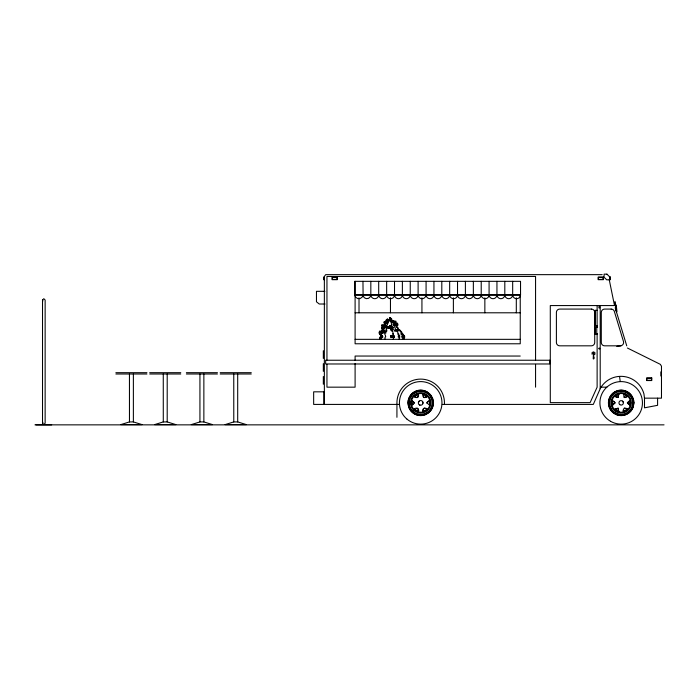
<?xml version="1.0" encoding="UTF-8"?>
<svg xmlns="http://www.w3.org/2000/svg" width="699" height="699" viewBox="0 0 699 699"><rect width="100%" height="100%" fill="white"/><g stroke="black" fill="none" stroke-linecap="round" stroke-linejoin="round"><path stroke-width="1.05" d="M390.156 326.477L390.007 325.638L390.025 327.071L389.57 327.368L389.011 326.494L388.688 327.997A1.354 0.577 -90 0 0 388.766 328.25L388.897 328.137A1.756 0.743 -90 0 1 389.299 328.076L390.435 327.648A1.381 0.585 -90 0 0 390.435 328.25L390.505 328.644A1.52 1.145 -90 0 1 390.453 327.63L388.976 328.242M391.72 337.259C390.968 335.922 391.58 337.503 391.108 337.04A5.636 1.101 90 0 1 390.793 337.302L390.793 337.302A5.81 1.136 90 0 1 390.636 337.259C390.173 334.804 390.916 336.341 391.143 335.782M392.646 321.881L392.48 321.776A1.057 0.446 -90 0 1 392.296 321.82L392.218 321.741A2.036 1.249 90 0 1 391.615 321.82L390.968 321.802A2.385 0.463 90 0 1 390.785 321.82L390.627 320.815A2.193 1.337 90 0 1 391.125 320.666L391.396 322.187A2.682 0.524 -90 0 0 391.309 322.405L391.274 322.51M394.577 321.942L394.114 320.998L394.026 321.907M393.266 339.399L393.546 337.512A2.744 0.533 -90 0 0 393.546 335.878L393.432 334.865L393.021 337.512L393.17 333.711L392.917 334.122A3.146 0.612 -90 0 0 392.908 332.104L392.087 329.421L392.401 330.321M612.787 404.896L612.263 400.475L612.263 405.254L615.006 402.86L612.499 405.228L612.053 404.468M422.886 403.262L422.79 402.108M593.757 358.797L593.486 352.96L593.215 358.797L593.757 358.736L593.923 357.067M389.194 320.492L389.605 319.041L389.526 320.492M42.517 300.011L43.827 298.7L45.138 300.011L45.138 423.21L43.827 424.52L42.517 423.21L42.517 300.011L42.901 300.937M42.517 423.21L42.901 422.283M392.532 336.534C393.249 334.026 394.559 337.128 392.471 336.193M417.609 397.521L417.915 397.041C421.637 389.867 408.548 398.203 417.609 397.521L418.404 394.175M422.982 411.554L423.384 408.705L424.407 408.12C432.297 408.295 419.514 415.451 423.472 408.688L424.345 408.181L427.072 409.195M618.79 393.956L614.648 396.342L618.091 397.521L618.79 393.956L614.648 396.342L618.091 397.521L618.781 393.956L616.544 394.848M624.286 408.26C618.956 415.459 632.988 408.871 624.88 408.12L624.259 408.207L627.693 409.387M392.952 321.916L392.314 320.867A1.739 1.739 0 0 0 391.589 321.016L391.388 321.173M391.772 335.441A1.267 1.206 -90 0 0 391.082 336.079L391.51 336.306A0.874 0.533 90 0 0 391.781 336.306L391.51 337.241L391.291 335.406A1.389 0.848 -90 0 0 390.732 336.079M392.174 327.648L392.384 329.089A1.057 0.446 -90 0 1 392.401 329.517M395.949 325.507L396.018 325.175A2.018 1.52 -90 0 0 395.966 324.153L395.59 323.55A1.861 1.398 -90 0 1 395.564 324.45L395.031 325.489M393.1 335.852L393.72 337.241L393.843 335.555M411.79 400.483L411.79 405.254L414.524 402.869L411.79 400.483L414.524 402.869M412.104 400.815L411.79 405.254M429.597 405.254L429.597 400.475L429.597 405.254L426.923 402.869L429.597 400.475M630.079 405.254L630.079 400.483L630.079 405.254L627.335 402.869L630.079 400.483M418.5 402.467L419.269 401.156M418.264 394.594L418.308 393.956M423.078 411.772L423.122 411.143M623.56 411.772L623.604 411.143L623.464 411.554L627.248 409.273M390.741 336.088L391.195 337.259M393.126 337.206L393.039 336.158L392.567 336.306M612.586 400.807L614.744 402.362L612.263 400.483M627.606 403.375L629.755 404.922M427.124 403.367L426.923 402.869M614.744 402.362L615.006 402.869M391.789 335.511L391.781 335.992M627.396 402.869L629.843 400.51M387.613 327.141L387.499 327.482A0.97 0.734 -90 0 0 387.508 328.006L387.561 328.181M422.982 394.175C424.817 394.035 430.331 397.137 424.407 397.609L423.384 397.023L422.982 394.175L423.384 397.023M423.122 394.594L423.078 393.956M418.308 411.772L417.915 408.688L417.041 408.181C408.967 408.076 421.943 415.652 418.002 408.705L417.041 408.181M623.604 394.594L623.56 393.956L624.338 394.166L627.693 396.342L624.286 397.469L623.56 393.956L627.693 396.342M616.544 410.881L614.657 409.387L618.056 408.26L618.781 411.772L614.648 409.387L618.056 408.26L618.781 411.772M618.737 411.143L614.648 409.387M618.091 408.207L618.475 408.705M423.777 397.521L427.072 396.534M382.633 331.09L382.204 332.252A1.914 1.171 -90 0 0 382.204 333.03L382.423 333.248A1.127 0.848 -90 0 0 382.982 333.283L383.174 333.161A0.909 0.682 -90 0 0 383.384 332.89A0.882 0.664 90 0 0 383.419 331.973L383.838 331.728L383.157 330.898A1.04 0.786 -90 0 1 383.139 330.339L383.349 329.841L383.375 330.47A1.171 1.11 -90 0 0 383.76 330.854L383.943 331.23A0.987 0.743 -90 0 0 384.633 331.221L384.371 330.776A0.97 0.725 -90 0 1 384.275 330.05L383.017 328.46A1.485 1.118 -90 0 1 382.982 327.569L383.174 327.018L384.066 328.312A2.071 1.555 90 0 0 384.817 328.347C384.31 326.809 386.748 327.726 385.062 326.284A1.372 1.031 -90 0 0 384.476 326.328L384.31 326.389A1.494 1.118 90 0 1 383.812 326.372L383.148 325.201L383.681 325.551A2.665 2.001 90 0 0 384.904 325.516L385.647 324.659L385.018 323.288A1.215 0.917 -90 0 1 385 322.492L385.367 321.82L385.796 323.261M395.363 325.463L395.651 324.974A1.293 1.293 0 0 1 395.136 324.86L394.699 324.319L395.678 323.873A1.485 1.485 0 0 0 395.022 323.454L395.538 322.955A1.407 1.407 0 0 0 395.101 322.72L395.101 322.72A2.001 2.001 0 0 1 395.599 322.388C396.621 320.797 395.669 320.789 394.804 322.187A2.045 1.94 -90 0 0 394.332 322.492L394.865 322.868L394.253 323.253A1.52 1.442 90 0 1 394.883 323.672L394.166 326.442L395.311 328.137A1.791 1.101 -90 0 1 395.302 329.028L394.752 330.312A1.966 1.206 -90 0 0 395.433 330.295A1.59 0.97 90 0 0 394.752 331.265C395.983 332.645 395.022 326.625 397.565 331.422A3.285 2.018 -90 0 1 397.792 334.061L397.949 334.393A1.232 0.751 90 0 0 398.325 334.183C398.989 332.986 399.103 335.546 398.325 335.66C397.818 340.5 400.099 333.563 399.61 335.878A2.962 1.817 -90 0 1 399.627 337.512L398.814 339.399M389.107 328.303L390.243 327.377A2.333 2.333 0 0 1 391.16 327.246A1.651 1.651 0 0 0 391.274 328.818L392.943 329.369L392.864 330.234M414.175 409.387L414.315 409.195M426.643 396.621L427.211 396.342M403.812 339.19L404.572 337.713A3.338 3.338 0 0 0 404.555 336.079L404.249 335.354A1.616 1.616 0 0 1 404.249 336.586C400.92 339.487 404.205 335.083 403.008 333.912A0.944 0.944 0 0 1 402.152 334.576M391.999 321.855L392.821 321.619A0.97 0.594 -90 0 0 393.196 321.61L393.38 320.605L393.406 322.187A2.342 1.433 90 0 0 393.065 322.492C393.703 323.41 392.349 324.362 393.485 325.367A1.468 0.9 -90 0 0 394.07 325.21L394.612 324.065A1.782 1.092 -90 0 0 394.638 323.165C395.791 323.183 393.135 324.004 394.358 324.659A1.337 1.267 -90 0 0 394.856 324.773L394.918 325.367A1.206 1.145 90 0 0 395.73 325.21L396.482 324.065A1.983 1.879 -90 0 0 396.447 322.868L396.953 323.768A2.149 2.036 -90 0 1 396.945 325.114L395.861 326.442L397.382 327.848A1.992 1.887 -90 0 1 397.451 329.028L396.726 330.278A1.608 1.529 -90 0 0 397.626 330.295A1.494 1.415 90 0 0 396.7 331.274M427.098 402.274L429.361 400.501M402.353 339.399L403.48 337.512A3.277 3.111 -90 0 0 403.454 335.878L403.166 335.153A1.59 1.512 -90 0 1 403.166 336.385C399.942 339.286 403.122 334.882 401.96 333.711M414.175 396.342L418.177 394.402M427.211 409.387L423.21 411.327M397.093 331.719L397.408 331.343A0.882 0.839 -90 0 0 397.434 330.636A0.961 0.909 -90 0 1 397.783 330.758L397.574 329.421A4.447 4.22 -90 0 1 398.683 329.701L400.885 332.112A3.74 3.547 -90 0 1 400.92 334.122L401.139 334.393A0.961 0.909 90 0 0 401.977 333.72M392.471 330.365L392.943 329.526A1.11 0.682 -90 0 0 392.952 328.888C393.214 328.661 392.995 326.957 392.183 327.359A2.211 1.354 -90 0 1 391.562 327.368L390.846 326.442A0.961 0.585 -90 0 1 390.837 325.891L391.021 325.393L390.601 325.769A1.8 1.101 -90 0 1 390.086 325.786L389.71 325.551A1.04 0.987 -90 0 1 389.614 326.87L389.299 327.097A1.048 0.996 -90 0 1 388.924 327.176L389.116 327.307M388.889 327.639L390.278 327.237A1.45 0.891 -90 0 0 390.252 328.049C390.907 331.256 390.479 326.844 389.902 327.298A1.048 1.048 0 0 1 389.063 327.333M393.179 327.455L392.698 327.744A2.045 1.538 -90 0 1 391.973 327.752L391.16 326.966M394.026 335.913L392.681 336.079L392.585 335.607M381.916 333.117A0.952 0.944 0 0 0 382.161 333.004L382.37 332.794A0.952 0.944 0 0 0 382.353 331.606L382.991 331.544L381.881 330.679A1.118 1.057 -90 0 1 381.855 329.771L382.746 330.845A0.874 0.83 90 0 0 383.568 330.828L383.934 330.54L383.253 330.391A1.022 0.97 -90 0 1 383.201 329.474L381.654 328.076A1.581 1.503 -90 0 1 381.61 327.184L381.846 326.634L382.886 327.918A1.826 1.73 -90 0 0 383.786 327.962L384.083 326.748L384.782 327.149A0.9 0.856 -90 0 0 384.756 326.477L384.066 325.9A1.215 1.153 -90 0 0 383.375 325.944A1.311 1.241 90 0 1 382.589 325.987L381.881 325.367A0.979 0.926 -90 0 1 381.803 324.808L382.213 325.07A2.333 2.211 -90 0 0 384.101 325.035L384.773 324.153L384.013 322.903A1.302 1.232 -90 0 1 384.066 321.916L384.433 321.426L384.756 322.484M615.592 395.966L616.728 395.171M389.055 320.57C390.287 319.067 389.474 316.446 391.702 319.006A1.529 1.529 0 0 1 391.693 320.282L391.956 321.68A1.634 1.547 90 0 0 393.249 321.741C394.821 320.937 396.254 320.963 394.157 321.855A1.573 1.573 0 0 1 393.799 322.003M391.938 327.49L391.833 327.56A2.42 1.022 -90 0 1 391.388 327.569L390.89 326.783M389.5 327.298L390.514 327.045A1.625 1.538 -90 0 0 390.531 328.443C393.406 328.6 391.423 333.484 392.095 330.295A2.307 0.454 -90 0 1 391.868 330.312C391.737 322.064 391.72 327.525 391.283 322.519M616.256 310.732L614.989 301.4M593.923 353.711L593.049 353.711M593.486 355.101L594.901 354.279L594.901 352.646L593.486 351.824L592.07 352.646L592.07 354.279M381.191 336.551L380.911 337.224L381.505 337.329A1.503 1.503 0 0 0 381.575 336.158L380.99 335.389A4.718 4.718 0 0 1 379.697 333.973A2.184 2.184 0 0 1 379.714 331.71L380.256 331.108A2.918 2.918 0 0 0 380.938 332.82L381.138 332.995M625.614 410.558L623.683 411.327M623.954 397.041L624.889 397.617L627.553 396.534L625.614 395.171M599.759 349.019L598.632 348.652M129.446 421.925L120.787 424.616L142.037 424.616L133.378 421.925L129.464 421.925L129.446 374M163.269 421.925L154.61 424.616L175.86 424.616L167.201 421.925L163.286 421.925L163.269 374M203.855 421.925L199.949 421.925L191.281 424.616L212.522 424.616L203.863 421.925L203.863 374M233.763 421.925L225.104 424.616L246.354 424.616L237.695 421.925L233.781 421.925L233.763 374M617.986 394.586L618.659 394.402M389.71 320.701L390.103 317.783L390.444 320.815A2.551 0.498 -90 0 1 390.61 320.666L390.767 319.827A1.354 0.83 -90 0 0 390.767 319.05L389.561 317.783L389.928 319.932L388.364 321.086L387.464 320.238L388.094 319.242A2.438 2.438 0 0 0 386.311 320.876A1.992 1.992 0 0 0 386.669 322.623L387.429 323.436L385.63 322.702A1.162 0.716 -90 0 1 385.656 322.108L385.962 321.426L386.879 323.113A2.036 1.931 90 0 1 385.708 323.113L385.341 322.973M388.233 326.616L388.845 327.49A1.197 0.9 90 0 0 389.334 327.543L389.492 327.482A1.014 0.769 -90 0 0 389.815 327.149L389.92 326.914A0.944 0.708 -90 0 0 389.902 326.153L390.086 326.118A1.651 1.241 -90 0 0 390.383 326.206M616.78 346.372L620.992 345.822M629.554 400.833L629.939 401.479M602.189 274.655L325.655 274.655L324.362 276.454L324.362 404.415L399.094 404.415M324.362 277.101L323.593 277.101L323.593 279.679L324.362 279.679M324.852 291.317L316.464 291.317L316.464 301.802L319.26 304.013L325.026 304.013M354.769 294.768L520.537 294.768A3.932 3.932 0 0 1 516.605 298.7A3.932 3.932 0 0 1 512.673 294.768L512.673 281.33M354.769 295.092L520.537 295.092L520.537 281.33L354.769 281.33L354.769 295.092A4.15 4.15 0 0 0 363.008 295.092M597.234 310.347L594.98 310.347L594.98 325.708L597.234 325.708M594.989 310.723L594.989 325.341M355.101 312.794L520.239 312.794M597.575 327.149L594.666 327.149L594.666 334.043L597.575 334.043M594.7 327.525L595.443 327.525M594.7 333.668L595.443 333.668M355.101 339.338L520.239 339.338M520.239 356.044L355.101 356.044L355.101 360.334M660.852 371.842L660.852 376.001M115.877 372.689L146.939 372.689M149.708 372.689L180.77 372.689M186.371 372.689L217.433 372.689M220.194 372.689L251.256 372.689M115.877 374L146.939 374M149.708 374L180.77 374M186.371 374L217.433 374M220.194 374L251.256 374M600.38 387.167L606.889 387.167M442.292 404.415L593.302 404.415L600.415 388.225A23.757 23.757 0 0 1 643.945 393.956L644.495 398.159L661.481 398.159L661.481 366.197L660.319 364.336L627.405 348.015M410.968 404.415L413.135 404.415M34.95 424.852L664.05 424.852M414.315 396.543L417.041 397.548M623.683 394.402L624.356 394.586M423.21 394.402L426.766 396.455M418.177 411.327L414.621 409.273M599.06 348.067L599.759 348.294M394.551 336.263L393.388 336.411A1.713 1.048 -90 0 0 392.978 337.46L392.558 337.04M391.265 335.817L391.807 337.11M616.728 410.558L617.986 411.143M419.924 404.957L419.251 404.564M388.233 320.649C387.63 319.024 388.059 318.665 386.993 320.684A1.748 1.075 -90 0 0 386.94 321.129M390.365 318.412L389.885 318.491A1.651 1.564 -90 0 1 389.824 319.548L388.74 320.57A2.219 2.106 90 0 1 387.587 320.649L386.923 319.854L387.561 319.041A2.464 2.342 -90 0 0 385.831 320.666A1.948 1.852 -90 0 0 386.049 322.23L386.862 323.043M390.322 325.987L389.719 325.533M391.789 330.426L391.571 329.168L390.837 329.212L390.767 330.19L391.388 328.53L391.029 327.289A2.604 0.507 90 0 1 390.767 327.368L390.575 325.393L390.47 325.848A1.398 1.398 0 0 0 391.178 326.022M622.599 401.156L623.368 402.467M615.103 409.273L615.592 409.763M382.204 335.572L382.685 336.35A1.389 1.048 -90 0 1 382.702 337.285C381.811 338.229 382.545 335.695 381.602 337.661A1.503 1.127 -90 0 0 381.488 338.299A4.806 3.617 90 0 0 381.549 339.181M391.423 326.826L392.034 327.298A1.782 1.695 90 0 0 393.1 327.359M402.152 334.594L401.925 334.323A3.801 3.801 0 0 0 401.89 332.305L399.968 330.059A4.273 4.273 0 0 0 398.465 329.622L398.849 330.452M389.658 325.428L389.841 325.883A0.909 0.559 -90 0 1 389.824 326.529L389.736 326.765A1.057 0.647 -90 0 1 389.579 326.992M390.523 318.377C388.985 324.415 388.827 316.673 388.059 321.103A1.66 0.699 -90 0 0 388.059 321.785C389.168 325.087 387.028 321.313 387.124 322.309A1.118 0.472 -90 0 0 387.106 322.912L387.517 324.476L386.94 325.411A3.189 1.346 -90 0 1 386.433 325.428L385.988 325.018L386.39 326.188A1.774 0.751 -90 0 0 386.696 326.206L387.508 326.678L387.01 328.163A2.455 1.04 90 0 1 386.547 328.128L386.005 326.835L386.897 331.038A1.153 0.489 -90 0 1 386.477 331.046L386.11 329.648L385.883 333.1A1.346 0.568 -90 0 1 385.612 333.108L385.385 332.82A2.709 1.145 -90 0 1 385.035 331.116L384.633 332.453A1.817 0.769 -90 0 0 384.625 333.231L384.765 333.973A5.138 2.167 -90 0 0 385.411 335.38C386.101 338.491 385.35 335.782 385.009 337.634A1.372 0.577 -90 0 0 384.974 338.115L385.053 339.426M384.336 327.42L384.109 326.634L383.969 328.076M615.181 307.761L626.741 345.83M612.586 404.922L612.289 402.869M384.135 325.367L384.083 324.808L384.537 325.157A2.901 1.774 -90 0 0 384.878 325.262M609.257 279.81L614.517 305.568L550.296 305.568L550.296 402.633L590.122 402.633L597.121 387.167L597.121 333.851M614.989 302.885L615.321 304.991M615.365 304.1L616.404 311.693L616.955 311.684L616.23 304.947M619.602 376.857L620.162 380.981M394 337.267L394.122 336.796A1.721 1.293 90 0 0 393.808 337.285L393.624 337.04A3.958 3.757 -90 0 1 392.689 337.276L392.698 336.612A1.713 0.725 90 0 0 392.488 337.189M657.584 398.159L657.584 405.315L644.495 407.823L644.495 398.159M600.205 305.568L600.205 388.731M597.121 305.568L597.121 327.324M596.771 327.149L596.771 334.043M595.129 310.347L595.129 325.708M595.076 327.525L595.076 333.668M535.565 360.029L535.565 276.454L326.949 276.454L326.949 360.029M535.565 364.371L535.565 387.167M520.239 295.293L520.239 343.777L355.101 343.777L355.101 281.33M516.308 297.826L516.308 312.794M504.809 281.33L504.809 294.768A3.932 3.932 0 0 1 500.877 298.7A3.932 3.932 0 0 1 496.945 294.768L496.945 281.33M489.082 281.33L489.082 294.768A3.932 3.932 0 0 1 485.15 298.7A3.932 3.932 0 0 1 481.218 294.768L481.218 281.33M484.853 297.826L484.853 312.794M473.354 281.33L473.354 294.768A3.932 3.932 0 0 0 477.286 298.7A3.932 3.932 0 0 0 481.218 294.768M465.394 281.33L465.394 294.768A3.932 3.932 0 0 1 461.462 298.7A3.932 3.932 0 0 1 457.53 294.768L457.53 281.33M453.38 297.826L453.38 312.794M449.667 281.33L449.667 294.768A3.932 3.932 0 0 1 445.735 298.7A3.932 3.932 0 0 1 441.803 294.768L441.803 281.33M444.45 404.415L444.45 402.86A23.757 23.757 0 0 0 420.693 379.103A23.757 23.757 0 0 0 396.927 402.86L396.927 417.312M433.939 281.33L433.939 294.768A3.932 3.932 0 0 1 430.007 298.7A3.932 3.932 0 0 1 426.075 294.768L426.075 281.33M421.934 297.826L421.934 312.794M418.107 281.33L418.107 294.768A3.932 3.932 0 0 1 414.175 298.7A3.932 3.932 0 0 1 410.243 294.768L410.243 281.33M402.379 281.33L402.379 294.768A3.932 3.932 0 0 1 398.447 298.7A3.932 3.932 0 0 1 394.516 294.768L394.516 281.33M390.461 297.826L390.461 312.794M386.652 281.33L386.652 294.768A3.932 3.932 0 0 1 382.72 298.7A3.932 3.932 0 0 1 378.788 294.768M378.692 281.33L378.692 294.768A3.932 3.932 0 0 1 374.76 298.7A3.932 3.932 0 0 1 370.828 294.768L370.828 281.33M362.964 281.33L363.096 295.782A3.932 3.932 0 0 0 370.828 294.768M359.015 297.826L359.015 312.794M355.101 363.559L355.101 387.167L326.949 387.167L326.949 364.371M323.331 350.706L323.331 358.447M323.331 363.611L323.331 371.352M323.331 376.508L323.331 384.249M237.695 374L237.695 421.925M199.931 374L199.931 421.925M167.201 374L167.201 421.925M133.378 374L133.378 421.925M51.691 424.852L35.964 424.852M496.945 294.768A3.932 3.932 0 0 1 493.013 298.7A3.932 3.932 0 0 1 489.082 294.768M473.258 294.768A3.932 3.932 0 0 1 469.326 298.7A3.932 3.932 0 0 1 465.394 294.768M441.803 294.768A3.932 3.932 0 0 1 437.871 298.7A3.932 3.932 0 0 1 433.939 294.768M410.243 294.768A3.932 3.932 0 0 1 406.311 298.7A3.932 3.932 0 0 1 402.379 294.768M457.53 294.768A3.932 3.932 0 0 1 453.599 298.7A3.932 3.932 0 0 1 449.667 294.768M394.516 294.768A3.932 3.932 0 0 1 390.584 298.7A3.932 3.932 0 0 1 386.652 294.768M512.673 294.768A3.932 3.932 0 0 1 508.741 298.7A3.932 3.932 0 0 1 504.809 294.768M425.971 294.768A3.932 3.932 0 0 1 422.039 298.7A3.932 3.932 0 0 1 418.107 294.768M382.213 335.572A4.884 3.678 -90 0 1 381.147 334.166L380.981 333.676A2.001 1.503 90 0 1 380.99 332.383L381.602 331.3A2.805 2.114 -90 0 0 382.17 333.004M380.457 332.366A2.892 2.744 -90 0 1 379.976 330.907L379.347 331.754A2.132 2.027 -90 0 0 379.33 333.537L379.443 333.773A4.744 4.509 90 0 0 380.702 335.188L381.261 335.957A1.477 1.398 -90 0 1 381.278 336.901L380.675 337.119L380.885 336.35A1.739 1.651 -90 0 0 379.819 337.905A5.19 4.928 -90 0 0 380.011 339.225M381.339 332.942A0.987 0.944 -90 0 0 381.733 332.846L382.03 332.593A0.935 0.891 -90 0 0 382.003 331.405L382.624 331.343L382.222 330.88A1.136 1.136 0 0 1 382.187 329.972C382.668 329.587 382.702 331.544 384.162 331.055A1.153 1.153 0 0 1 383.742 330.732L383.646 330.592A1.04 1.04 0 0 1 383.585 329.675L381.986 328.277A1.616 1.608 0 0 1 382.03 327.097L383.262 328.119A1.765 1.765 0 0 0 384.188 328.163L384.502 326.949L385.219 327.35A0.917 0.917 0 0 0 385.193 326.678L384.485 326.101A1.171 1.171 0 0 0 383.76 326.145A1.258 1.258 0 0 1 382.764 326.11L382.213 325.568A0.987 0.987 0 0 1 382.143 325.009L382.344 325.149A2.246 2.246 0 0 0 384.52 325.227L385.21 324.353L384.511 323.288A1.319 1.319 0 0 1 384.485 322.117L384.861 321.627L386.18 323.314A1.966 1.966 0 0 0 387.377 323.244L386.582 322.195A1.817 1.363 -90 0 1 386.573 321.068L387.526 319.661A3.041 2.289 90 0 1 388.015 319.426L387.473 320.247L388.128 320.85A2.149 2.149 0 0 0 389.326 320.771L390.435 319.749A1.678 1.678 0 0 0 390.523 318.648L390.173 317.984L391.125 319.05A1.494 1.415 -90 0 1 391.125 319.827L390.933 320.815A1.8 1.704 -90 0 1 391.632 320.666L391.475 321.077A2.027 1.529 -90 0 0 391.099 321.112M381.191 336.569A1.739 1.73 0 0 0 380.09 338.106A5.295 5.295 0 0 0 380.282 339.426M398.115 330.583A1.555 1.555 0 0 1 397.548 330.513L398.334 329.229A2.027 2.027 0 0 0 398.264 328.049L396.691 326.643L397.81 325.315A2.184 2.184 0 0 0 397.818 323.969L397.294 323.069A2.018 2.018 0 0 1 397.233 324.554L396.578 325.385A1.171 1.171 0 0 1 395.975 325.585M397.556 331.475A1.477 1.477 0 0 1 398.089 330.723M391.056 325.708A1.459 1.381 -90 0 1 390.357 325.821L390.182 325.629A1.048 1.048 0 0 1 390.217 327.071M394.262 337.267A1.739 1.651 -90 0 1 394.577 336.638M393.161 327.604A1.73 1.73 0 0 1 392.733 327.49L392.191 327.132A1.118 1.118 0 0 1 391.947 326.783M633.932 402.869L633.163 407.229A12.765 12.765 0 0 1 616.806 414.857L612.971 412.637A12.765 12.765 0 0 1 614.788 391.807A12.765 12.765 0 0 1 633.74 400.649L633.932 402.869M599.06 306.835L599.06 308.014L599.759 307.787L599.06 306.835M428.898 412.637L425.062 414.857A12.765 12.765 0 0 1 408.705 407.229L407.928 402.869A12.765 12.765 0 0 1 427.072 391.816L430.47 394.664L432.681 398.5A12.765 12.765 0 0 1 428.898 412.637M606.933 274.139L604.093 274.139L604.093 277.232L606.68 279.81L609.773 279.81L609.773 276.97L606.933 274.139M337.267 277.101L332.104 277.101L332.104 279.679L337.267 279.679L337.267 277.101M603.324 277.101L598.161 277.101L598.161 279.679L603.324 279.679L603.324 277.101M610.419 277.101L609.642 277.101L609.642 279.679L610.419 279.679L610.419 277.101M337.005 277.363L332.366 277.363L332.366 279.425L337.005 279.425L337.005 277.363M603.062 277.363L598.423 277.363L598.423 279.425L603.062 279.425L603.062 277.363M591.389 309.08L559.724 309.08A3.329 3.329 0 0 0 556.395 312.409L556.395 342.493A3.329 3.329 0 0 0 559.724 345.822L591.389 345.822A3.329 3.329 0 0 0 594.718 342.493L594.718 312.409A3.329 3.329 0 0 0 591.389 309.08M611.162 309.08L604.626 309.08A3.329 3.329 0 0 0 601.297 312.409L601.297 342.493A3.329 3.329 0 0 0 604.626 345.822L620.293 345.822A3.329 3.329 0 0 0 623.508 341.636L614.377 311.544A3.329 3.329 0 0 0 611.162 309.08M549.781 360.238L325.655 360.238L325.655 363.978L549.781 363.978L549.781 360.238M651.774 377.976L646.61 377.976L646.61 380.553L651.774 380.553L651.774 377.976M651.512 378.238L646.872 378.238L646.872 380.3L651.512 380.3L651.512 378.238M323.847 391.824L313.659 391.824L313.659 404.415L323.847 404.415L323.847 391.824M610.533 421.287A21.276 21.276 0 0 0 642.451 402.869A21.276 21.276 0 0 0 610.542 384.441A21.276 21.276 0 0 0 610.533 421.287M614.884 413.747A12.573 12.573 0 0 0 633.74 402.869A12.573 12.573 0 0 0 614.893 391.973A12.573 12.573 0 0 0 614.884 413.747M616.064 411.702A10.205 10.205 0 0 0 631.38 402.869A10.205 10.205 0 0 0 616.072 394.026A10.205 10.205 0 0 0 616.064 411.702M615.382 412.891A11.577 11.577 0 0 0 632.744 402.869A11.577 11.577 0 0 0 615.391 392.838A11.577 11.577 0 0 0 615.382 412.891M619.751 404.572A2.228 2.228 0 0 0 623.368 403.244A2.228 2.228 0 0 0 620.406 400.772A2.228 2.228 0 0 0 619.751 404.572M615.181 413.231A11.97 11.97 0 0 0 633.145 402.869A11.97 11.97 0 0 0 615.19 392.497A11.97 11.97 0 0 0 615.181 413.231M616.466 411.021A9.419 9.419 0 0 0 630.585 402.869A9.419 9.419 0 0 0 616.466 394.708A9.419 9.419 0 0 0 616.466 411.021M407.019 419.164A21.276 21.276 0 0 0 441.646 406.556A21.276 21.276 0 0 0 413.415 382.877A21.276 21.276 0 0 0 407.019 419.164M412.611 412.497A12.573 12.573 0 0 0 433.074 405.044A12.573 12.573 0 0 0 416.394 391.056A12.573 12.573 0 0 0 412.611 412.497M414.131 410.68A10.205 10.205 0 0 0 430.741 404.634A10.205 10.205 0 0 0 417.198 393.275A10.205 10.205 0 0 0 414.131 410.68M413.258 411.728A11.577 11.577 0 0 0 432.096 404.87A11.577 11.577 0 0 0 416.735 391.99A11.577 11.577 0 0 0 413.258 411.728M419.522 404.896A2.342 2.342 0 0 0 423.035 402.869A2.342 2.342 0 0 0 419.522 400.833A2.342 2.342 0 0 0 419.522 404.896M412.995 412.034A11.97 11.97 0 0 0 432.48 404.939A11.97 11.97 0 0 0 416.595 391.615A11.97 11.97 0 0 0 412.995 412.034M414.638 410.077A9.419 9.419 0 0 0 429.964 404.503A9.419 9.419 0 0 0 417.469 394.018A9.419 9.419 0 0 0 414.638 410.077"/></g></svg>
